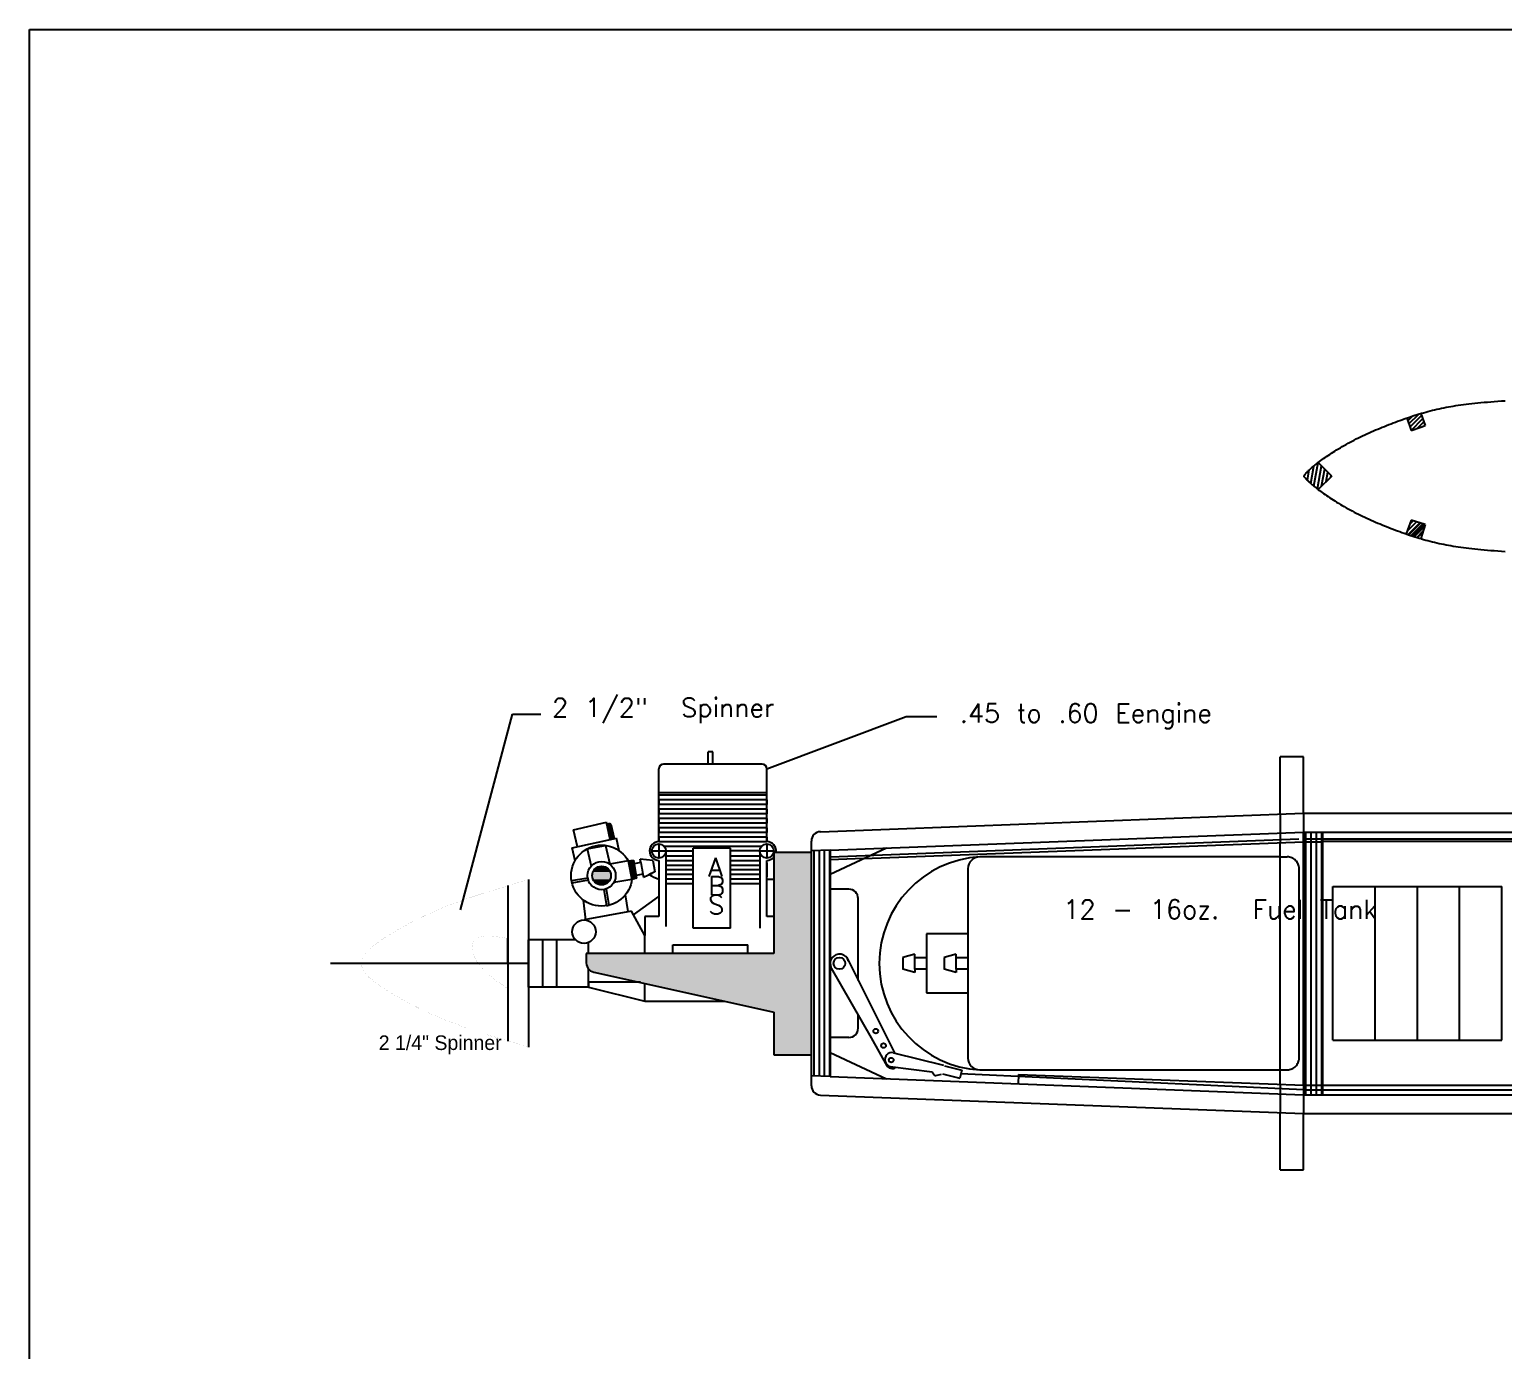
# Model space of a CAD drawing. Extents: x -766 to 850, y -844 to 880.
# Drawn here: x -766.2 to -267.1, y 432.4 to 879.5 of the extents above; entities that cross this region are included whole.
import ezdxf

# ---------------------------------------------------------------- set-up
doc = ezdxf.new("R2010")
doc.units = 0
doc.header["$LTSCALE"] = 25
doc.header["$MEASUREMENT"] = 0
for name, pattern in [('CENTER', [50.8, 31.75, -6.35, 6.35, -6.35]), ('DASHED', [19.05, 12.7, -6.35]), ('HIDDEN', [9.525, 6.35, -3.175])]:
    doc.linetypes.add(name, pattern=pattern)
doc.layers.get('0').update_dxf_attribs({"linetype": 'CONTINUOUS'})
for name, color, linetype in [('1', 7, 'CONTINUOUS'), ('CONSTRUCTION', 7, 'CONTINUOUS'), ('CONTINUOUS', 7, 'CONTINUOUS'), ('DIMENSION', 7, 'CONTINUOUS'), ('LAYER1', 7, 'CONTINUOUS'), ('TEXT', 7, 'CONTINUOUS')]:
    doc.layers.add(name, color=color, linetype=linetype)
doc.styles.get("Standard").update_dxf_attribs({"font": 'txt.shx'})
doc.styles.add('TXT', font='txt')

# ---------------------------------------------------------------- blocks, each defined once
blk = doc.blocks.new('*U7')
at = {"layer": 'CONTINUOUS', "color": 7, "linetype": 'Continuous'}
for p, q in [((-334.56, 728.17), (-334.45, 728.76)), ((-333.48, 726.96), (-332.86, 730.46)), ((-332.38, 725.9), (-331.34, 731.8)), ((-331.26, 724.94), (-329.84, 732.98)), ((-330.12, 724.04), (-328.74, 731.91)), ((-328.67, 724.97), (-327.64, 730.81)), ((-327.11, 726.53), (-326.55, 729.71)), ((-325.54, 728.1), (-325.45, 728.62))]:
    blk.add_line(p, q, dxfattribs=at)
blk = doc.blocks.new('*U8')
at = {"layer": 'CONTINUOUS', "color": 7, "linetype": 'Continuous'}
for p, q in [((-299.63, 709.87), (-296.57, 712.93)), ((-299.18, 708.52), (-295.21, 712.49)), ((-298.69, 712.6), (-297.93, 713.37)), ((-297.83, 708.08), (-293.85, 712.06)), ((-296.47, 707.64), (-294.26, 709.85)), ((-295.09, 707.23), (-295.02, 707.3))]:
    blk.add_line(p, q, dxfattribs=at)
blk = doc.blocks.new('*U9')
at = {"layer": 'CONTINUOUS', "color": 7, "linetype": 'Continuous'}
for p, q in [((-299.64, 709.83), (-296.55, 712.92)), ((-299.42, 708.61), (-295.46, 712.57)), ((-298.89, 712.01), (-297.63, 713.27)), ((-298.35, 708.25), (-294.37, 712.22)), ((-297.26, 707.9), (-293.82, 711.34)), ((-296.17, 707.55), (-294.42, 709.3)), ((-295.06, 707.22), (-295.03, 707.26))]:
    blk.add_line(p, q, dxfattribs=at)
blk = doc.blocks.new('*U14')
at = {"layer": 'CONTINUOUS', "color": 7, "linetype": 'Continuous'}
for p, q in [((-299.5, 747.09), (-297.87, 748.72)), ((-299.13, 746.02), (-295.78, 749.37)), ((-298.77, 744.95), (-294.83, 748.89)), ((-298.4, 743.87), (-294.45, 747.83)), ((-296.29, 744.55), (-294.07, 746.76)), ((-294.06, 745.34), (-293.7, 745.7))]:
    blk.add_line(p, q, dxfattribs=at)
blk = doc.blocks.new('*U18')
at = {"layer": 'CONTINUOUS', "color": 7, "linetype": 'Continuous'}
for p, q in [((-333.99, 519.02), (-333.99, 607.92)), ((-332.21, 519.02), (-332.21, 607.92)), ((-330.43, 519.02), (-330.43, 607.92)), ((-328.65, 519.02), (-328.65, 607.92))]:
    blk.add_line(p, q, dxfattribs=at)
blk = doc.blocks.new('*U19')
at = {"color": 7, "linetype": 'Continuous'}
for p, q in [((-324.84, 537.44), (-324.84, 589.51)), ((-324.84, 589.51), (-267.69, 589.51)), ((-310.55, 537.44), (-310.55, 589.51)), ((-296.26, 537.44), (-296.26, 589.51)), ((-281.98, 537.44), (-281.98, 589.51)), ((-267.69, 537.44), (-267.69, 589.51)), ((-324.84, 537.44), (-267.69, 537.44))]:
    blk.add_line(p, q, dxfattribs=at)
blk = doc.blocks.new('*U20')
at = {"layer": 'CONTINUOUS', "color": 7, "linetype": 'Continuous'}
for p, q in [((-466.44, 566.56), (-470.44, 565.48)), ((-470.44, 565.48), (-470.44, 561.47)), ((-466.44, 565.48), (-466.44, 566.56)), ((-466.44, 565.48), (-462.43, 565.48)), ((-466.44, 561.47), (-466.44, 565.48)), ((-466.44, 563.47), (-466.44, 564.56)), ((-466.44, 560.39), (-470.44, 561.47)), ((-466.44, 561.47), (-466.44, 560.39)), ((-462.43, 561.47), (-466.44, 561.47))]:
    blk.add_line(p, q, dxfattribs=at)
blk = doc.blocks.new('*U21')
at = {"layer": 'CONTINUOUS', "color": 7, "linetype": 'Continuous'}
for p, q in [((-500.48, 525.34), (-500.48, 601.61)), ((-498.7, 525.27), (-498.7, 601.68)), ((-496.93, 525.2), (-496.93, 601.75)), ((-495.15, 525.13), (-495.15, 601.81))]:
    blk.add_line(p, q, dxfattribs=at)
blk = doc.blocks.new('*U22')
at = {"layer": 'CONTINUOUS', "color": 7, "linetype": 'Continuous'}
for p, q in [((-452.42, 566.56), (-456.43, 565.48)), ((-456.43, 565.48), (-456.43, 561.47)), ((-452.42, 565.48), (-452.42, 566.56)), ((-452.42, 565.48), (-448.42, 565.48)), ((-452.42, 561.47), (-452.42, 565.48)), ((-452.42, 563.47), (-452.42, 564.56)), ((-452.42, 560.39), (-456.43, 561.47)), ((-452.42, 561.47), (-452.42, 560.39)), ((-448.42, 561.47), (-452.42, 561.47))]:
    blk.add_line(p, q, dxfattribs=at)
blk = doc.blocks.new('*U27')
at = {"layer": 'CONTINUOUS', "color": 5, "linetype": 'Continuous'}
for p, q in [((-553.05, 604.68), (-553.05, 629.29)), ((-518.12, 630.88), (-551.46, 630.88)), ((-516.54, 604.68), (-516.54, 629.29)), ((-553.05, 621.35), (-516.54, 621.35)), ((-553.05, 620.46), (-516.54, 620.46)), ((-581.92, 608.72), (-570.8, 611.21)), ((-569.51, 605.44), (-570.8, 611.21)), ((-570.59, 610.25), (-569.32, 610.54)), ((-570.59, 610.25), (-569.32, 610.54)), ((-569.51, 605.44), (-570.59, 610.25)), ((-569.32, 610.54), (-568.24, 605.72)), ((-569.32, 610.54), (-568.24, 605.72)), ((-582.41, 602.54), (-567.46, 605.9)), ((-580.62, 602.94), (-581.92, 608.72)), ((-568.24, 605.72), (-569.51, 605.44)), ((-566.49, 601.59), (-567.46, 605.9)), ((-553.05, 603.89), (-553.05, 599.13)), ((-516.54, 603.89), (-516.54, 599.13)), ((-581.45, 598.23), (-582.41, 602.54)), ((-577.33, 602.27), (-571.15, 603.4)), ((-577.33, 602.27), (-576.01, 596.35)), ((-571.16, 603.41), (-569.64, 597.02)), ((-555.43, 601.51), (-550.67, 601.51)), ((-550.67, 601.51), (-550.67, 575.96)), ((-518.92, 601.51), (-518.92, 575.43)), ((-518.92, 601.51), (-514.16, 601.51)), ((-563.41, 598.14), (-569.64, 597.02)), ((-563.41, 598.14), (-561.7, 598.45)), ((-563.41, 598.14), (-562.22, 591.9)), ((-561.7, 598.45), (-560.59, 592.29)), ((-559.19, 597.57), (-561.47, 597.15)), ((-559.19, 597.57), (-559.39, 598.71)), ((-555.14, 598.32), (-559.39, 598.71)), ((-559.19, 597.57), (-558.81, 595.54)), ((-558.84, 595.69), (-558.46, 593.65)), ((-558.28, 592.7), (-555.39, 593.97)), ((-554.41, 594.4), (-556.37, 593.54)), ((-555.14, 598.32), (-554.41, 594.4)), ((-553.05, 598.33), (-553.05, 579.28)), ((-516.54, 579.28), (-516.54, 598.33)), ((-516.54, 597.52), (-516.54, 592.76)), ((-562.22, 591.9), (-568.32, 590.81)), ((-560.59, 592.29), (-562.22, 591.9)), ((-558.46, 593.65), (-560.76, 593.24)), ((-558.46, 593.65), (-558.28, 592.7)), ((-558.46, 593.65), (-558.46, 593.65)), ((-514.15, 591.87), (-516.54, 591.87)), ((-577.82, 578.26), (-578.53, 584.83)), ((-563.41, 581), (-564.41, 586.71)), ((-561.68, 579.94), (-553.05, 586.1)), ((-562.37, 581.18), (-578.41, 578.16)), ((-557.83, 572.93), (-562.37, 581.18)), ((-557.83, 579.28), (-557.83, 572.93)), ((-553.05, 579.28), (-557.83, 579.28)), ((-514.15, 579.28), (-516.54, 579.28)), ((-592.42, 571.48), (-592.42, 555.47)), ((-581.3, 571.48), (-587.65, 571.48)), ((-587.65, 555.47), (-587.65, 571.48)), ((-576.86, 566.77), (-576.86, 570.53)), ((-557.81, 566.77), (-557.81, 573.92)), ((-576.86, 555.47), (-576.86, 561.51)), ((-576.86, 555.47), (-587.65, 555.47)), ((-576.86, 557.06), (-576.86, 555.47)), ((-559.33, 557.06), (-576.86, 557.06)), ((-576.86, 555.47), (-557.81, 550.71)), ((-557.81, 550.71), (-557.81, 556.72)), ((-557.81, 550.71), (-530.78, 550.71))]:
    blk.add_line(p, q, dxfattribs=at)
at = {"layer": 'CONTINUOUS', "color": 1, "linetype": 'Continuous'}
for p, q in [((-518.4, 603), (-551.19, 603)), ((-550.67, 601.51), (-541.48, 601.51)), ((-550.67, 599.92), (-541.48, 599.92)), ((-518.92, 601.51), (-528.78, 601.51)), ((-528.78, 599.92), (-518.91, 599.92)), ((-550.67, 598.33), (-541.48, 598.33)), ((-550.67, 596.74), (-541.48, 596.74)), ((-550.67, 595.21), (-541.48, 595.21)), ((-528.78, 598.33), (-518.95, 598.33)), ((-528.78, 596.74), (-518.92, 596.74)), ((-528.78, 595.21), (-518.95, 595.21)), ((-550.67, 593.62), (-541.48, 593.62)), ((-550.65, 592.1), (-541.46, 592.1)), ((-550.65, 590.51), (-541.46, 590.51)), ((-528.78, 593.62), (-518.92, 593.62)), ((-528.76, 592.1), (-518.93, 592.1)), ((-528.76, 590.51), (-518.9, 590.51))]:
    blk.add_line(p, q, dxfattribs=at)
at = {"layer": 'CONTINUOUS', "color": 5, "linetype": 'Continuous'}
for centre, radius in [((-553.05, 601.51), 2.38), ((-516.54, 601.51), 2.38), ((-572.46, 593.17), 10.32), ((-572.46, 593.17), 4.76), ((-572.46, 593.17), 3.17), ((-578.41, 574.19), 3.97)]:
    blk.add_circle(centre, radius, dxfattribs=at)
for centre, radius, start, end in [((-551.46, 629.29), 1.59, 90, 180), ((-518.12, 629.29), 1.59, 0, 90), ((-569.87, 609.99), 0.769, 44.9539, 160.3393), ((-553.05, 601.51), 3.17, 90, 270), ((-516.53, 601.51), 3.17, 351.9651, 90), ((-516.53, 601.51), 3.17, 270, 318.7129), ((-546.32, 610.17), 19.43, 238.8589, 249.739)]:
    blk.add_arc(centre, radius, start, end, dxfattribs=at)
for points in [[(-575.63, 593.17), (-569.28, 593.17), (-575.39, 594.39), (-569.52, 594.39)], [(-575.39, 594.39), (-569.52, 594.39), (-574.7, 595.42), (-570.21, 595.42)], [(-574.7, 595.42), (-570.21, 595.42), (-573.67, 596.11), (-571.24, 596.11)], [(-573.67, 596.11), (-571.24, 596.11), (-572.46, 596.35)], [(-575.39, 591.96), (-569.52, 591.96), (-575.63, 593.17), (-569.28, 593.17)], [(-574.7, 590.93), (-570.21, 590.93), (-575.39, 591.96), (-569.52, 591.96)], [(-573.67, 590.24), (-571.24, 590.24), (-574.7, 590.93), (-570.21, 590.93)], [(-572.46, 590), (-572.46, 590), (-573.67, 590.24), (-571.24, 590.24)]]:
    blk.add_solid(points, dxfattribs=at)
at = {"layer": 'DIMENSION', "color": 7, "linetype": 'Continuous'}
for p, q in [((-514.15, 601.06), (-514.15, 566.77)), ((-514.15, 601.06), (-514.15, 566.77)), ((-514.15, 566.77), (-577.65, 566.77)), ((-577.65, 566.77), (-577.65, 563.6)), ((-574.47, 560.42), (-514.15, 547.01)), ((-514.15, 547.01), (-514.15, 532.48)), ((-514.15, 547.01), (-514.15, 532.48))]:
    blk.add_line(p, q, dxfattribs=at)
blk.add_arc((-574.47, 563.6), 3.17, 180, 270, dxfattribs=at)
at = {"layer": 'LAYER1', "color": 5, "linetype": 'Continuous'}
for p, q in [((-536.38, 630.88), (-536.38, 635.03)), ((-534.79, 635.03), (-536.38, 635.03)), ((-534.79, 630.88), (-534.79, 635.03)), ((-516.54, 618.87), (-553.05, 618.87)), ((-516.54, 617.28), (-553.05, 617.28)), ((-516.54, 615.69), (-553.05, 615.69)), ((-516.54, 614.11), (-553.05, 614.11)), ((-516.54, 612.52), (-553.05, 612.52)), ((-516.54, 610.93), (-553.05, 610.93)), ((-516.54, 609.35), (-553.05, 609.35)), ((-516.54, 607.76), (-553.05, 607.76)), ((-516.54, 606.17), (-553.05, 606.17)), ((-516.54, 604.58), (-553.05, 604.58)), ((-541.48, 575.43), (-541.48, 602.42)), ((-528.78, 602.42), (-541.48, 602.42)), ((-528.78, 575.43), (-528.78, 602.42)), ((-528.78, 575.43), (-541.48, 575.43)), ((-597.18, 555.47), (-597.18, 571.48)), ((-587.65, 571.48), (-597.18, 571.48)), ((-548.29, 566.77), (-548.29, 569.74)), ((-548.29, 569.74), (-522.89, 569.74)), ((-522.89, 566.77), (-522.89, 569.74)), ((-587.65, 555.47), (-597.18, 555.47))]:
    blk.add_line(p, q, dxfattribs=at)
at = {"layer": 'LAYER1', "color": 2, "linetype": 'Continuous'}
for p, q in [((-534.79, 630.88), (-536.38, 630.88)), ((-553.05, 618.87), (-553.05, 617.28)), ((-516.54, 618.87), (-516.54, 617.28)), ((-553.05, 615.7), (-553.05, 614.11)), ((-516.54, 615.7), (-516.54, 614.11)), ((-553.05, 612.52), (-553.05, 610.93)), ((-553.05, 609.35), (-553.05, 607.76)), ((-516.54, 612.52), (-516.54, 610.93)), ((-516.54, 609.35), (-516.54, 607.76)), ((-553.05, 606.17), (-553.05, 604.58)), ((-516.54, 606.17), (-516.54, 604.58)), ((-582.62, 591.4), (-582.48, 590.61)), ((-577.15, 592.36), (-577.01, 591.58)), ((-571.71, 588.47), (-570.93, 588.61)), ((-570.75, 583), (-569.96, 583.13)), ((-587.65, 555.47), (-587.65, 571.48))]:
    blk.add_line(p, q, dxfattribs=at)
at = {"layer": 'LAYER1', "color": 1, "linetype": 'Continuous'}
for p, q in [((-570.53, 609.97), (-570.15, 610.35)), ((-570.46, 609.68), (-569.69, 610.45)), ((-570.4, 609.39), (-569.31, 610.47)), ((-570.33, 609.09), (-569.24, 610.18)), ((-570.26, 608.8), (-569.18, 609.89)), ((-570.2, 608.51), (-569.11, 609.59)), ((-570.13, 608.21), (-569.04, 609.3)), ((-570.07, 607.92), (-568.98, 609.01)), ((-570, 607.63), (-568.91, 608.71)), ((-569.93, 607.33), (-568.85, 608.42)), ((-569.87, 607.04), (-568.78, 608.13)), ((-569.8, 606.75), (-568.71, 607.83)), ((-569.74, 606.45), (-568.65, 607.54)), ((-569.67, 606.16), (-568.58, 607.25)), ((-569.61, 605.87), (-568.52, 606.95)), ((-569.54, 605.57), (-568.45, 606.66)), ((-569.26, 605.49), (-568.39, 606.37)), ((-568.8, 605.6), (-568.32, 606.07)), ((-568.33, 605.7), (-568.25, 605.78)), ((-563.37, 597.95), (-563.13, 598.19)), ((-563.32, 597.65), (-562.69, 598.27)), ((-563.26, 597.34), (-562.25, 598.35)), ((-563.2, 597.04), (-561.82, 598.43)), ((-563.14, 596.74), (-561.66, 598.22)), ((-563.09, 596.44), (-561.61, 597.92)), ((-563.03, 596.14), (-561.55, 597.61)), ((-562.97, 595.84), (-561.5, 597.31)), ((-562.91, 595.54), (-561.44, 597.01)), ((-562.85, 595.23), (-561.39, 596.7)), ((-562.8, 594.93), (-561.33, 596.4)), ((-562.74, 594.63), (-561.28, 596.09)), ((-562.68, 594.33), (-561.22, 595.79)), ((-562.62, 594.03), (-561.17, 595.48)), ((-562.57, 593.73), (-561.11, 595.18)), ((-562.51, 593.43), (-561.06, 594.88)), ((-562.45, 593.12), (-561, 594.57)), ((-562.39, 592.82), (-560.95, 594.27)), ((-562.33, 592.52), (-560.89, 593.96)), ((-577.15, 592.36), (-582.62, 591.4)), ((-577.01, 591.58), (-582.48, 590.61)), ((-562.28, 592.22), (-560.84, 593.66)), ((-562.22, 591.92), (-560.78, 593.35)), ((-561.77, 592.01), (-560.73, 593.05)), ((-561.3, 592.12), (-560.67, 592.75)), ((-560.83, 592.23), (-560.62, 592.44)), ((-571.71, 588.47), (-570.75, 583)), ((-570.93, 588.61), (-569.96, 583.13))]:
    blk.add_line(p, q, dxfattribs=at)
at = {"layer": 'LAYER1', "color": 1, "linetype": 'DASHED'}
for p, q in [((-563.4, 598.1), (-563.35, 598.15)), ((-563.35, 597.8), (-562.91, 598.23)), ((-563.29, 597.5), (-562.47, 598.31)), ((-563.23, 597.19), (-562.03, 598.39)), ((-563.17, 596.89), (-561.69, 598.38)), ((-563.11, 596.59), (-561.63, 598.07)), ((-563.06, 596.29), (-561.58, 597.77)), ((-563, 595.99), (-561.52, 597.46)), ((-562.94, 595.69), (-561.47, 597.16)), ((-562.88, 595.39), (-561.42, 596.85)), ((-562.83, 595.08), (-561.36, 596.55)), ((-562.77, 594.78), (-561.31, 596.25)), ((-562.71, 594.48), (-561.25, 595.94)), ((-562.65, 594.18), (-561.2, 595.64)), ((-562.59, 593.88), (-561.14, 595.33)), ((-562.54, 593.58), (-561.09, 595.03)), ((-562.48, 593.28), (-561.03, 594.72)), ((-562.42, 592.97), (-560.98, 594.42)), ((-562.36, 592.67), (-560.92, 594.12)), ((-562.31, 592.37), (-560.87, 593.81)), ((-562.25, 592.07), (-560.81, 593.51)), ((-562, 591.95), (-560.76, 593.2)), ((-561.53, 592.07), (-560.7, 592.9)), ((-561.06, 592.18), (-560.65, 592.59))]:
    blk.add_line(p, q, dxfattribs=at)
at = {"layer": 'LAYER1', "color": 1, "linetype": 'Continuous'}
for s, p in [('A', (-536.39, 592.86)), ('B', (-536.39, 586.51)), ('S', (-536.39, 580.16))]:
    blk.add_text(s, height=6.35, dxfattribs=at).set_placement(p)

msp = doc.modelspace()

# ---------------------------------------------------------------- linework, layer by layer
at = {"layer": '1', "color": 7, "linetype": 'Continuous'}
for p, q in [((-271.41, 753.55), (-270.23, 753.64)), ((-270.23, 753.64), (-269.01, 753.73)), ((-269.01, 753.73), (-267.76, 753.81)), ((-267.76, 753.81), (-266.48, 753.89)), ((-298.56, 748.49), (-297.83, 748.73)), ((-297.83, 748.73), (-297.1, 748.97)), ((-297.1, 748.97), (-296.36, 749.19)), ((-296.36, 749.19), (-295.63, 749.42)), ((-295.63, 749.42), (-294.89, 749.64)), ((-294.89, 749.64), (-294.15, 749.85)), ((-294.15, 749.85), (-293.41, 750.06)), ((-293.41, 750.06), (-292.66, 750.26)), ((-292.66, 750.26), (-291.92, 750.46)), ((-291.92, 750.46), (-291.16, 750.65)), ((-291.16, 750.65), (-290.41, 750.83)), ((-290.41, 750.83), (-289.65, 751.01)), ((-289.65, 751.01), (-288.89, 751.18)), ((-288.89, 751.18), (-288.11, 751.35)), ((-288.11, 751.35), (-287.34, 751.51)), ((-287.34, 751.51), (-286.55, 751.66)), ((-286.55, 751.66), (-285.75, 751.81)), ((-285.75, 751.81), (-284.94, 751.96)), ((-284.94, 751.96), (-284.11, 752.1)), ((-284.11, 752.1), (-283.27, 752.23)), ((-283.27, 752.23), (-282.42, 752.36)), ((-282.42, 752.36), (-281.54, 752.49)), ((-281.54, 752.49), (-280.64, 752.61)), ((-280.64, 752.61), (-279.73, 752.73)), ((-279.73, 752.73), (-278.79, 752.84)), ((-278.79, 752.84), (-277.82, 752.95)), ((-277.82, 752.95), (-276.83, 753.06)), ((-276.83, 753.06), (-275.81, 753.16)), ((-275.81, 753.16), (-274.76, 753.26)), ((-274.76, 753.26), (-273.67, 753.36)), ((-273.67, 753.36), (-272.56, 753.46)), ((-272.56, 753.46), (-271.41, 753.55)), ((-311.86, 743.34), (-311.12, 743.67)), ((-311.12, 743.67), (-310.38, 743.99)), ((-310.38, 743.99), (-309.63, 744.3)), ((-309.63, 744.3), (-308.89, 744.61)), ((-308.89, 744.61), (-308.15, 744.92)), ((-308.15, 744.92), (-307.4, 745.22)), ((-307.4, 745.22), (-306.66, 745.52)), ((-306.66, 745.52), (-305.91, 745.81)), ((-305.91, 745.81), (-305.17, 746.1)), ((-305.17, 746.1), (-304.43, 746.39)), ((-304.43, 746.39), (-303.69, 746.67)), ((-303.69, 746.67), (-302.96, 746.94)), ((-302.96, 746.94), (-302.22, 747.21)), ((-302.22, 747.21), (-301.49, 747.48)), ((-301.49, 747.48), (-300.76, 747.74)), ((-300.76, 747.74), (-300.03, 747.99)), ((-300.03, 747.99), (-299.29, 748.24)), ((-299.29, 748.24), (-298.56, 748.49)), ((-321.69, 738.36), (-321.03, 738.74)), ((-321.03, 738.74), (-320.37, 739.12)), ((-320.37, 739.12), (-319.69, 739.49)), ((-319.69, 739.49), (-319.01, 739.86)), ((-319.01, 739.86), (-318.32, 740.23)), ((-318.32, 740.23), (-317.63, 740.59)), ((-317.63, 740.59), (-316.92, 740.95)), ((-316.92, 740.95), (-316.21, 741.31)), ((-316.21, 741.31), (-315.5, 741.66)), ((-315.5, 741.66), (-314.78, 742)), ((-314.78, 742), (-314.05, 742.34)), ((-314.05, 742.34), (-313.32, 742.68)), ((-313.32, 742.68), (-312.59, 743.01)), ((-312.59, 743.01), (-311.86, 743.34)), ((-329.38, 733.33), (-328.95, 733.65)), ((-328.95, 733.65), (-328.49, 733.97)), ((-328.49, 733.97), (-328.01, 734.31)), ((-328.01, 734.31), (-327.52, 734.66)), ((-327.52, 734.66), (-327, 735.01)), ((-327, 735.01), (-326.47, 735.37)), ((-326.47, 735.37), (-325.93, 735.73)), ((-325.93, 735.73), (-325.36, 736.1)), ((-325.36, 736.1), (-324.78, 736.47)), ((-324.78, 736.47), (-324.19, 736.85)), ((-324.19, 736.85), (-323.58, 737.23)), ((-323.58, 737.23), (-322.96, 737.61)), ((-322.96, 737.61), (-322.33, 737.99)), ((-322.33, 737.99), (-321.69, 738.36)), ((-334.25, 728.99), (-334.17, 729.09)), ((-334.17, 729.09), (-334.08, 729.19)), ((-334.08, 729.19), (-333.99, 729.3)), ((-333.99, 729.3), (-333.88, 729.42)), ((-333.88, 729.42), (-333.76, 729.55)), ((-333.76, 729.55), (-333.63, 729.69)), ((-333.63, 729.69), (-333.49, 729.84)), ((-333.49, 729.84), (-333.33, 730)), ((-333.33, 730), (-333.16, 730.16)), ((-333.16, 730.16), (-332.98, 730.34)), ((-332.98, 730.34), (-332.78, 730.53)), ((-332.78, 730.53), (-332.57, 730.73)), ((-332.57, 730.73), (-332.34, 730.94)), ((-332.34, 730.94), (-332.09, 731.16)), ((-332.09, 731.16), (-331.82, 731.39)), ((-331.82, 731.39), (-331.54, 731.63)), ((-331.54, 731.63), (-331.23, 731.89)), ((-331.23, 731.89), (-330.91, 732.15)), ((-330.91, 732.15), (-330.56, 732.43)), ((-330.56, 732.43), (-330.19, 732.72)), ((-330.19, 732.72), (-329.82, 732.99)), ((-329.8, 733.02), (-329.38, 733.33)), ((-334.76, 728.4), (-334.76, 728.4)), ((-334.68, 728.31), (-334.65, 728.28)), ((-334.25, 727.81), (-334.17, 727.72)), ((-334.17, 727.72), (-334.08, 727.62)), ((-334.08, 727.62), (-333.99, 727.51)), ((-333.99, 727.51), (-333.88, 727.39)), ((-333.88, 727.39), (-333.76, 727.26)), ((-333.76, 727.26), (-333.63, 727.12)), ((-333.63, 727.12), (-333.49, 726.97)), ((-333.49, 726.97), (-333.33, 726.81)), ((-333.33, 726.81), (-333.16, 726.64)), ((-333.16, 726.64), (-332.98, 726.47)), ((-332.98, 726.47), (-332.78, 726.28)), ((-332.78, 726.28), (-332.57, 726.08)), ((-332.57, 726.08), (-332.34, 725.87)), ((-332.34, 725.87), (-332.09, 725.65)), ((-332.09, 725.65), (-331.82, 725.41)), ((-331.82, 725.41), (-331.54, 725.17)), ((-331.54, 725.17), (-331.23, 724.92)), ((-331.23, 724.92), (-330.91, 724.65)), ((-330.91, 724.65), (-330.56, 724.38)), ((-330.56, 724.38), (-330.19, 724.09)), ((-330.19, 724.09), (-329.82, 723.81)), ((-329.8, 723.79), (-329.38, 723.48)), ((-329.38, 723.48), (-328.95, 723.16)), ((-328.95, 723.16), (-328.49, 722.83)), ((-328.49, 722.83), (-328.01, 722.49)), ((-328.01, 722.49), (-327.52, 722.15)), ((-327.52, 722.15), (-327, 721.8)), ((-327, 721.8), (-326.47, 721.44)), ((-326.47, 721.44), (-325.93, 721.07)), ((-325.93, 721.07), (-325.36, 720.71)), ((-325.36, 720.71), (-324.78, 720.33)), ((-324.78, 720.33), (-324.19, 719.96)), ((-324.19, 719.96), (-323.58, 719.58)), ((-323.58, 719.58), (-322.96, 719.2)), ((-322.96, 719.2), (-322.33, 718.82)), ((-322.33, 718.82), (-321.69, 718.44)), ((-321.69, 718.44), (-321.03, 718.06)), ((-321.03, 718.06), (-320.37, 717.69)), ((-320.37, 717.69), (-319.69, 717.31)), ((-319.69, 717.31), (-319.01, 716.94)), ((-319.01, 716.94), (-318.32, 716.58)), ((-318.32, 716.58), (-317.63, 716.21)), ((-317.63, 716.21), (-316.92, 715.86)), ((-316.92, 715.86), (-316.21, 715.5)), ((-316.21, 715.5), (-315.5, 715.15)), ((-315.5, 715.15), (-314.78, 714.81)), ((-314.78, 714.81), (-314.05, 714.46)), ((-314.05, 714.46), (-313.32, 714.13)), ((-313.32, 714.13), (-312.59, 713.79)), ((-312.59, 713.79), (-311.86, 713.46)), ((-311.86, 713.46), (-311.12, 713.14)), ((-311.12, 713.14), (-310.38, 712.82)), ((-310.38, 712.82), (-309.63, 712.5)), ((-309.63, 712.5), (-308.89, 712.19)), ((-308.89, 712.19), (-308.15, 711.89)), ((-308.15, 711.89), (-307.4, 711.58)), ((-307.4, 711.58), (-306.66, 711.29)), ((-306.66, 711.29), (-305.91, 710.99)), ((-305.91, 710.99), (-305.17, 710.7)), ((-305.17, 710.7), (-304.43, 710.42)), ((-304.43, 710.42), (-303.69, 710.14)), ((-303.69, 710.14), (-302.96, 709.87)), ((-302.96, 709.87), (-302.22, 709.6)), ((-302.22, 709.6), (-301.49, 709.33)), ((-301.49, 709.33), (-300.76, 709.07)), ((-300.76, 709.07), (-300.03, 708.81)), ((-300.03, 708.81), (-299.29, 708.56)), ((-299.29, 708.56), (-298.56, 708.32)), ((-298.56, 708.32), (-297.83, 708.08)), ((-297.83, 708.08), (-297.1, 707.84)), ((-297.1, 707.84), (-296.36, 707.61)), ((-296.36, 707.61), (-295.63, 707.39)), ((-295.63, 707.39), (-295.04, 707.21)), ((-294.89, 707.17), (-294.15, 706.96)), ((-294.15, 706.96), (-293.41, 706.75)), ((-293.41, 706.75), (-292.66, 706.55)), ((-292.66, 706.55), (-291.92, 706.35)), ((-291.92, 706.35), (-291.16, 706.16)), ((-291.16, 706.16), (-290.41, 705.98)), ((-290.41, 705.98), (-289.65, 705.8)), ((-289.65, 705.8), (-288.89, 705.63)), ((-288.89, 705.63), (-288.11, 705.46)), ((-288.11, 705.46), (-287.34, 705.3)), ((-287.34, 705.3), (-286.55, 705.14)), ((-286.55, 705.14), (-285.75, 704.99)), ((-285.75, 704.99), (-284.94, 704.85)), ((-284.94, 704.85), (-284.11, 704.71)), ((-284.11, 704.71), (-283.27, 704.57)), ((-283.27, 704.57), (-282.42, 704.44)), ((-282.42, 704.44), (-281.54, 704.32)), ((-281.54, 704.32), (-280.64, 704.2)), ((-280.64, 704.2), (-279.73, 704.08)), ((-279.73, 704.08), (-278.79, 703.96)), ((-278.79, 703.96), (-277.82, 703.85)), ((-277.82, 703.85), (-276.83, 703.75)), ((-276.83, 703.75), (-275.81, 703.64)), ((-275.81, 703.64), (-274.76, 703.54)), ((-274.76, 703.54), (-273.67, 703.45)), ((-273.67, 703.45), (-272.56, 703.35)), ((-272.56, 703.35), (-271.41, 703.26)), ((-271.41, 703.26), (-270.23, 703.17)), ((-270.23, 703.17), (-269.01, 703.08)), ((-269.01, 703.08), (-267.76, 702.99)), ((-267.76, 702.99), (-266.48, 702.91))]:
    msp.add_line(p, q, dxfattribs=at)
at = {"layer": 'CONSTRUCTION', "color": 7, "linetype": 'Continuous'}
for p, q in [((-498.39, 608.04), (-334.76, 614.27)), ((-334.76, 614.27), (-28.37, 614.27)), ((-495.1, 601.82), (-334.76, 607.92)), ((-495.1, 601.82), (-334.76, 607.92)), ((-495.1, 601.82), (-334.76, 607.92)), ((-334.76, 607.92), (-334.76, 522.2)), ((-328.41, 607.92), (-328.41, 519.02)), ((-328.41, 607.92), (-28.37, 607.92)), ((-495.1, 593.64), (-476.05, 602.54)), ((-495.1, 533.31), (-476.05, 524.41)), ((-495.1, 525.13), (-334.76, 519.02)), ((-498.39, 518.91), (-334.76, 512.67)), ((-328.41, 519.02), (-28.37, 519.02)), ((-334.76, 512.67), (-28.37, 512.67))]:
    msp.add_line(p, q, dxfattribs=at)
for points in [[(-514.15, 566.77), (-501.45, 566.77), (-514.15, 601.06), (-501.45, 601.06)], [(-577.65, 563.6), (-501.45, 563.6), (-577.65, 566.77), (-501.45, 566.77)], [(-577.41, 562.38), (-501.45, 562.38), (-577.65, 563.6), (-501.45, 563.6)], [(-576.72, 561.35), (-501.45, 561.35), (-577.41, 562.38), (-501.45, 562.38)], [(-575.69, 560.66), (-501.45, 560.66), (-576.72, 561.35), (-501.45, 561.35)], [(-574.47, 560.42), (-501.45, 560.42), (-575.69, 560.66), (-501.45, 560.66)], [(-514.15, 547.01), (-501.45, 547.01), (-574.47, 560.42), (-501.45, 560.42)], [(-514.15, 532.48), (-501.45, 532.48), (-514.15, 547.01), (-501.45, 547.01)]]:
    msp.add_solid(points, dxfattribs=at)
at = {"layer": 'CONTINUOUS', "color": 7, "linetype": 'Continuous'}
for p, q in [((-766.16, 879.54), (850.01, 879.54)), ((-766.16, -100.94), (-766.16, 879.54)), ((-295.07, 749.58), (-293.63, 745.49)), ((-299.83, 748.06), (-298.38, 743.81)), ((-298.38, 743.81), (-295.07, 744.98)), ((-295.07, 744.98), (-293.63, 745.49)), ((-334.52, 728.68), (-334.76, 728.4)), ((-334.52, 728.68), (-334.25, 728.99)), ((-325.23, 728.4), (-329.82, 732.99)), ((-334.76, 728.4), (-334.68, 728.31)), ((-334.65, 728.28), (-334.25, 727.81)), ((-325.23, 728.4), (-329.82, 723.81)), ((-298.38, 713.51), (-299.99, 708.8)), ((-293.63, 711.99), (-298.38, 713.51)), ((-293.63, 711.99), (-295.04, 707.21)), ((-294.89, 707.17), (-295.04, 707.21)), ((-342.7, 613.97), (-342.7, 633.32)), ((-334.76, 633.32), (-342.7, 633.32)), ((-334.76, 614.27), (-334.76, 633.32)), ((-501.45, 604.87), (-501.45, 601.57)), ((-483.74, 598.94), (-334.76, 604.62)), ((-342.7, 607.62), (-342.7, 604.32)), ((-342.7, 522.5), (-342.7, 604.32)), ((-334.76, 607.92), (-328.41, 607.92)), ((-334.76, 522.2), (-334.76, 607.92)), ((-207.76, 604.75), (-328.41, 604.75)), ((-495.1, 601.82), (-501.45, 601.57)), ((-501.45, 601.57), (-501.45, 522.08)), ((-495.1, 601.82), (-495.1, 525.13)), ((-342.7, 599.51), (-444.41, 599.51)), ((-448.42, 595.51), (-448.42, 531.44)), ((-604.18, 589.78), (-604.18, 537.17)), ((-597.18, 591.82), (-597.18, 535.13)), ((-604.18, 563.47), (-604.18, 571.97)), ((-448.42, 573.49), (-462.43, 573.49)), ((-462.43, 573.49), (-462.43, 553.46)), ((-604.18, 563.47), (-604.18, 553.42)), ((-462.43, 553.46), (-448.42, 553.46)), ((-473.6, 533.23), (-456.64, 529.06)), ((-495.1, 525.13), (-501.45, 525.37)), ((-474.73, 528.6), (-460.48, 526.73)), ((-460.48, 526.73), (-459.86, 525.7)), ((-459.29, 525.47), (-457.4, 525.98)), ((-457.08, 526.07), (-451.19, 524.62)), ((-456.4, 528.83), (-450.51, 527.38)), ((-450.51, 527.38), (-451.19, 524.62)), ((-334.82, 520.67), (-450.79, 526.07)), ((-444.41, 527.43), (-342.7, 527.43)), ((-431.34, 525.88), (-431.46, 522.71)), ((-431.34, 525.88), (-334.64, 522.2)), ((-334.82, 520.67), (-201.41, 520.67)), ((-334.76, 522.2), (-201.41, 522.2)), ((-334.76, 519.02), (-328.41, 519.02)), ((-342.7, 493.62), (-342.7, 512.98)), ((-334.76, 493.62), (-334.76, 512.67)), ((-342.7, 493.62), (-334.76, 493.62))]:
    msp.add_line(p, q, dxfattribs=at)
at = {"layer": 'CONTINUOUS', "color": 3, "linetype": 'HIDDEN'}
for p, q in [((-342.7, 613.97), (-342.7, 607.62)), ((-334.76, 614.27), (-334.76, 607.92)), ((-495.01, 599.53), (-334.76, 605.64)), ((-201.41, 605.54), (-334.76, 605.54)), ((-334.76, 604.62), (-328.41, 604.62)), ((-483.74, 598.94), (-495.1, 598.51)), ((-342.7, 599.51), (-340.3, 599.51)), ((-336.29, 531.44), (-336.29, 595.51)), ((-342.7, 527.43), (-340.3, 527.43)), ((-342.7, 522.5), (-342.7, 522.5)), ((-342.7, 522.5), (-342.7, 512.98)), ((-334.76, 522.2), (-334.76, 512.67))]:
    msp.add_line(p, q, dxfattribs=at)
at = {"layer": 'CONTINUOUS', "color": 3, "linetype": 'CENTER'}
msp.add_line((-597.18, 563.47), (-664.24, 563.47), dxfattribs=at)
at = {"layer": 'CONTINUOUS', "color": 7, "linetype": 'Continuous'}
for points, const_width in [([(-597.18, 591.82), (-611, 587.7), (-617.82, 585.45), (-624.54, 582.98), (-630.85, 580.32), (-637.01, 577.32), (-643.03, 573.92), (-645.98, 572.04), (-648.9, 570.03), (-651.13, 568.28), (-652.09, 567.29), (-652.87, 566.18), (-653.48, 564.87), (-653.95, 563.47)], 0.016), ([(-604.18, 571.97), (-606.25, 572.26), (-608.27, 572.5), (-610.18, 572.63), (-611.08, 572.64), (-611.93, 572.61), (-612.72, 572.53), (-613.46, 572.39), (-614.12, 572.18), (-614.71, 571.91), (-615.22, 571.55), (-615.64, 571.12), (-615.96, 570.59), (-616.18, 569.97), (-616.28, 569.39), (-616.31, 568.77), (-616.28, 568.12), (-616.18, 567.47), (-616.04, 566.92), (-615.87, 566.38), (-615.4, 565.36), (-614.83, 564.39), (-614.18, 563.47), (-613.37, 562.43), (-612.51, 561.43), (-611.6, 560.48), (-610.64, 559.57), (-609.12, 558.31), (-607.52, 557.15), (-605.86, 556.04), (-604.18, 554.97)], 0.016), ([(-597.18, 535.13), (-611, 539.25), (-617.82, 541.5), (-624.54, 543.97), (-630.85, 546.62), (-637.01, 549.62), (-643.03, 553.03), (-645.98, 554.91), (-648.9, 556.92), (-651.13, 558.67), (-652.09, 559.66), (-652.87, 560.77), (-653.48, 562.08), (-653.95, 563.47)], 0.016), ([(-456.64, 529.06), (-456.63, 529.03), (-456.61, 529.01), (-456.6, 528.98), (-456.58, 528.96), (-456.56, 528.94), (-456.54, 528.92), (-456.52, 528.9), (-456.5, 528.89), (-456.47, 528.87), (-456.45, 528.86), (-456.4, 528.83)], 0.01), ([(-457.4, 525.98), (-457.37, 525.99), (-457.35, 526.01), (-457.33, 526.02), (-457.3, 526.03), (-457.28, 526.04), (-457.25, 526.05), (-457.22, 526.06), (-457.2, 526.06), (-457.17, 526.07), (-457.14, 526.07), (-457.11, 526.07), (-457.08, 526.07)], 0.01)]:
    msp.add_lwpolyline(points, dxfattribs=dict(at, const_width=const_width))
for centre, radius, start, end in [((-498.27, 604.87), 3.17, 92.1816, 180), ((-442.35, 563.47), 36.1, 93.2732, 266.7268), ((-444.41, 595.51), 4, 90, 180), ((-474.17, 530.92), 2.38, 76.1804, 256.1804), ((-444.41, 531.44), 4, 180, 270), ((-459.42, 525.96), 0.508, 211.1804, 284.8554), ((-498.27, 522.08), 3.17, 180, 267.8184)]:
    msp.add_arc(centre, radius, start, end, dxfattribs=at)
at = {"layer": 'CONTINUOUS', "color": 3, "linetype": 'HIDDEN'}
for centre, start, end in [((-340.3, 595.51), 0, 90), ((-340.3, 531.44), 270, 0)]:
    msp.add_arc(centre, 4, start, end, dxfattribs=at)
at = {"layer": 'DIMENSION', "color": 7, "linetype": 'Continuous'}
for p, q in [((-514.15, 601.06), (-501.45, 601.06)), ((-514.15, 532.48), (-501.45, 532.48))]:
    msp.add_line(p, q, dxfattribs=at)
at = {"layer": 'TEXT', "color": 5, "linetype": 'Continuous'}
for p, q in [((-620.22, 581.61), (-602.65, 647.76)), ((-602.65, 647.76), (-593.05, 647.76)), ((-516.54, 629.29), (-469.3, 646.97)), ((-469.3, 646.97), (-458.95, 646.97))]:
    msp.add_line(p, q, dxfattribs=at)
at = {"layer": 'TEXT', "color": 7, "linetype": 'Continuous'}
for p, q in [((-488.75, 588.56), (-495.1, 588.56)), ((-485.57, 557.71), (-485.57, 585.39)), ((-489.44, 565.46), (-473.32, 533.16)), ((-494.68, 561.9), (-481.21, 538.22)), ((-485.57, 541.56), (-485.57, 545.89)), ((-488.75, 538.38), (-495.1, 538.38)), ((-481.21, 538.22), (-475.72, 528.58))]:
    msp.add_line(p, q, dxfattribs=at)
for centre, radius in [((-491.92, 563.47), 1.98), ((-479.62, 540.54), 0.794), ((-477, 535.64), 0.794), ((-474.37, 530.74), 0.794)]:
    msp.add_circle(centre, radius, dxfattribs=at)
for centre, radius, start, end in [((-488.75, 585.39), 3.17, 0, 90), ((-491.92, 563.47), 3.17, 14.3884, 209.6412), ((-488.75, 541.56), 3.17, 270, 0), ((-474.07, 530.04), 2.2, 221.5924, 309.3605)]:
    msp.add_arc(centre, radius, start, end, dxfattribs=at)

# ---------------------------------------------------------------- block references
msp.add_blockref('*U19', (0, 0))
at = {"layer": 'CONTINUOUS'}
for name in ['*U14', '*U7', '*U9', '*U8', '*U27', '*U18', '*U21', '*U20', '*U22']:
    msp.add_blockref(name, (0, 0), dxfattribs=at)

# ---------------------------------------------------------------- texts
at = {"layer": 'CONTINUOUS', "color": 7, "linetype": 'Continuous', "style": 'TXT'}
msp.add_text('2 1/4" Spinner', height=4.9389, dxfattribs=at).set_placement((-647.92, 534.15))
at = {"layer": 'TEXT', "color": 7, "linetype": 'Continuous'}
for s, p in [('2 1/2"  Spinner', (-589.18, 646.86)), ('.45 to .60 Eengine', (-451.14, 644.98)), ('12 - 16oz.  Fuel Tank', (-416.09, 578.6))]:
    msp.add_text(s, height=6.35, dxfattribs=at).set_placement(p)

doc.saveas('drawing.dxf')
